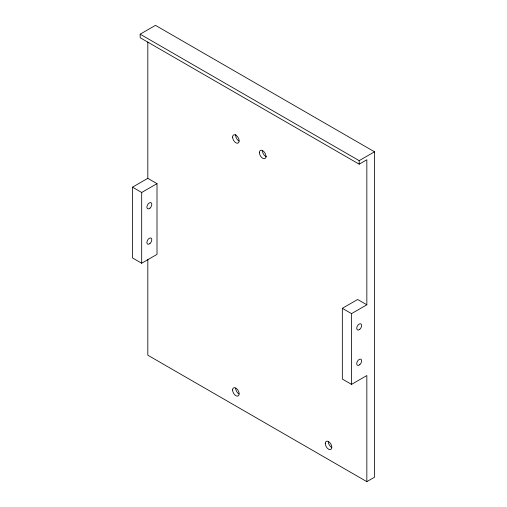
<?xml version="1.0" encoding="UTF-8"?>
<svg xmlns="http://www.w3.org/2000/svg" width="507" height="507" viewBox="0 0 507 507"><rect width="100%" height="100%" fill="white"/><g stroke="black" fill="none" stroke-linecap="round" stroke-linejoin="round"><path stroke-width="0.76" d="M366.84 481.65L366.84 375.535L351.528 384.376L342.339 379.071L342.339 308.326L351.528 313.63L366.84 304.789L366.84 159.762L359.184 164.186L140.16 37.727L140.16 34.191L155.472 25.35L374.502 151.802L374.502 477.226L366.84 481.65L147.816 355.198L147.816 259.375M132.498 187.178L147.816 178.337L157.005 183.642L157.005 254.387L141.687 263.228L132.498 257.924L132.498 187.178L141.687 192.483L157.005 183.642M140.16 34.191L359.184 160.649L374.502 151.802M342.339 308.326L357.65 299.485L366.84 304.789M359.184 160.649L359.184 164.186M351.528 313.63L351.528 384.376M147.816 41.98L147.816 178.337M141.687 192.483L141.687 263.228M266.606 156.853A4.658 2.687 60 0 1 262.461 150.788M238.949 141.016A4.658 2.687 60 0 1 235.768 134.393M238.949 393.926A4.658 2.687 60 0 1 235.654 388.223M331.616 447.428A4.658 2.687 60 0 1 328.321 441.724M259.394 152.556A4.658 2.687 60 0 0 264.337 158.704A4.658 2.687 60 0 0 264.337 152.113A4.658 2.687 60 0 0 259.394 152.556M232.593 137.08A4.658 2.687 60 0 0 237.53 143.228A4.658 2.687 60 0 0 237.53 136.643A4.658 2.687 60 0 0 232.593 137.08M232.593 389.991A4.658 2.687 60 0 0 237.53 396.138A4.658 2.687 60 0 0 237.53 389.553A4.658 2.687 60 0 0 232.593 389.991M325.26 443.492A4.658 2.687 60 0 0 330.196 449.639A4.658 2.687 60 0 0 330.196 443.048A4.658 2.687 60 0 0 325.26 443.492M359.818 329.265A3.467 2.003 -60 0 0 360.914 323.897A3.467 2.003 -60 0 0 356.814 327.528A3.467 2.003 -60 0 0 359.818 329.265M359.818 364.634A3.467 2.003 -60 0 0 360.914 359.267A3.467 2.003 -60 0 0 356.814 362.904A3.467 2.003 -60 0 0 359.818 364.634M149.983 208.117A3.467 2.003 -60 0 0 151.08 202.749A3.467 2.003 -60 0 0 146.979 206.381A3.467 2.003 -60 0 0 149.983 208.117M149.983 243.487A3.467 2.003 -60 0 0 151.08 238.119A3.467 2.003 -60 0 0 146.979 241.757A3.467 2.003 -60 0 0 149.983 243.487"/></g></svg>
